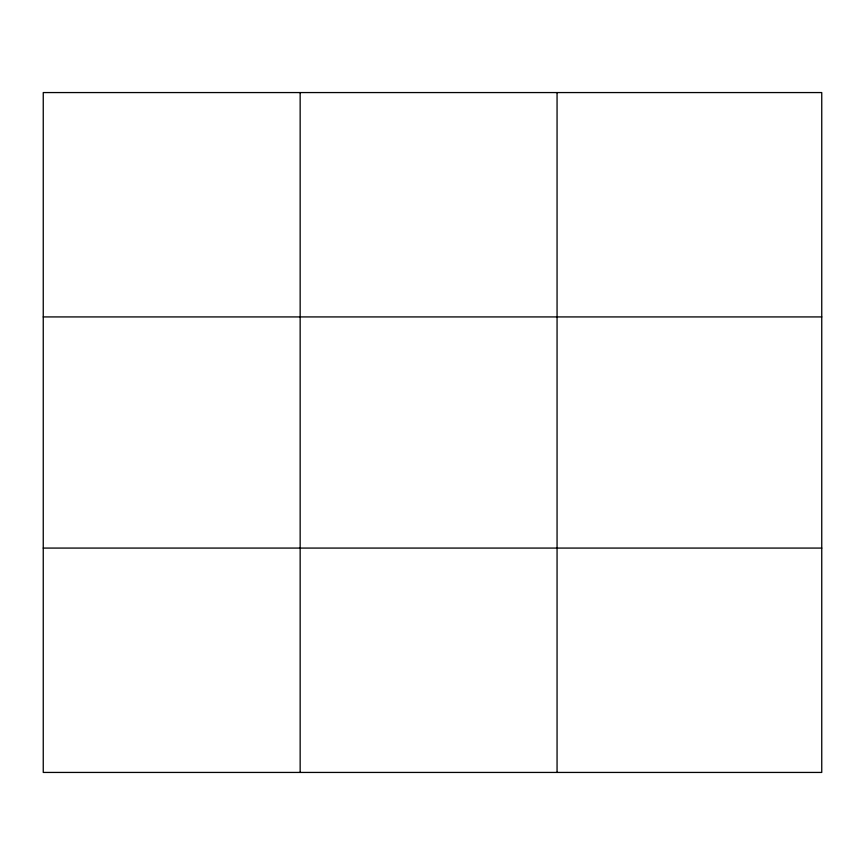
<?xml version="1.0" encoding="UTF-8"?>
<svg xmlns="http://www.w3.org/2000/svg" width="865" height="865" viewBox="0 0 865 865"><rect width="100%" height="100%" fill="white"/><g stroke="black" fill="none" stroke-linecap="round" stroke-linejoin="round"><path stroke-width="1.3" d="M300.155 92.566L300.155 772.434M557.06 92.566L557.06 772.434M821.75 548.075L821.75 772.434L43.25 772.434L43.25 92.566L821.75 92.566L821.75 548.075L43.25 548.075M43.25 316.925L821.75 316.925"/></g></svg>
